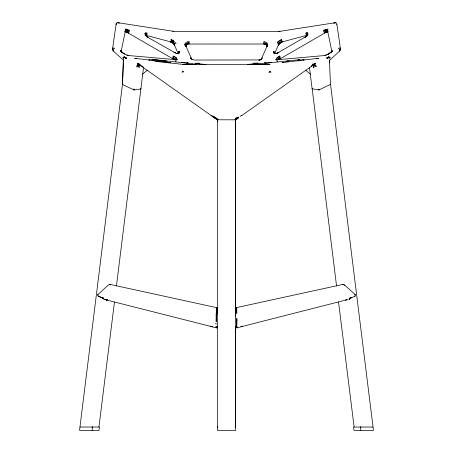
<?xml version="1.0" encoding="UTF-8"?>
<svg xmlns="http://www.w3.org/2000/svg" width="453" height="453" viewBox="0 0 453 453"><rect width="100%" height="100%" fill="white"/><g stroke="black" fill="none" stroke-linecap="round" stroke-linejoin="round"><path stroke-width="0.68" d="M217.548 427.037L217.57 119.773L235.594 119.819L235.651 118.924M235.441 326.692L235.435 427.043L235.43 119.773M235.441 316.092L235.594 119.819L235.152 119.756M267.196 46.58L266.947 44.383L266.251 43.675L265.379 43.901L263.714 43.397L263.991 43.918L263.703 44.02L189.297 44.032L189.303 43.358L186.687 44.451L185.889 46.127L185.526 44.649L185.866 43.097L187.366 42.237L187.134 41.801L189.297 41.636L189.28 42.542L188.612 42.673L188.403 43.482L188.403 42.593L186.608 43.822L185.889 46.127L186.228 43.431L185.237 44.485L185.385 46.019L185.951 46.115L191.959 59.7M123.527 60.43L123.312 59.688L122.469 84.326L122.831 84.501M331.953 51.483L332.043 50.883L331.279 52.095L330.452 52.735L331.647 51.676L328.238 54.179M122.497 84.213L123.397 62.763M278.601 31.353L174.439 31.467L118.963 22.854L119.201 23.114C117.82 22.254 115.543 22.701 116.189 24.768M305.141 37.423L305.928 36.574L277.581 52.961L278.674 52.435L276.409 53.443L274.45 53.613L273.402 52.814L273.663 51.308L273.697 52.763L274.677 53.511L273.629 52.112L274.025 51.393L274.818 52.033L274.756 53.681M236.726 320.679L236.874 318.329L236.579 326.568C234.75 326.341 237.531 328.051 235.413 327.123M121.132 51.478L125.396 30.889L125.215 29.275L125.674 28.981L126.506 29.241L129.581 30.696L128.895 31.948L127.225 30.64L125.532 30.119L125.543 31.019L125.826 30.034L125.713 30.957L126.268 30.204L126.138 30.98L126.636 30.487L126.495 31.104L127.565 31.965L127.706 31.121L127.684 31.812L128.901 32.661L128.561 33.16L125.662 31.857M185.889 46.019L185.968 45.357L186.03 46.653L185.951 46.115M274.694 53.426L278.448 44.807L280.39 41.563L280.384 42.208L279.716 42.871L279.739 42.208L278.482 44.043L277.876 42.837L277.304 43.063L278.861 41.025L281.681 39.541M274.801 53.239L274.614 53.856M140.775 88.964L134.009 89.949L122.452 84.473L79.552 430.35L98.992 430.35L99.405 427.037L92.44 427.037M92.101 430.35L92.627 427.037M98.952 427.037L114.439 302.151M116.438 286.013L140.889 88.856M140.928 88.465L140.487 88.828L140.934 88.465L143.584 67.203M195.702 64.598L191.636 64.479L191.964 64.598M112.531 48.93L113.324 47.899L113.986 47.922L114.49 48.641L113.68 48.726L113.329 49.671L112.531 48.93L116.183 23.681M312.094 88.731L312.383 88.816M258.437 60.028L260.86 59.705L259.314 60.204L260.973 59.434L262.372 57.967L261.5 58.726L261.749 58.188L261.098 59.609M196.67 64.156L195.526 64.054L197.038 64.184L196.019 64.513M285.945 61.387L287.915 60.957L287.632 61.098M140.068 64.088L139.456 65.028L139.224 67.939L138.669 66.381L138.946 65.64L137.95 65.464L137.502 65.855L138.629 65.917L137.61 65.979C137.27 68.001 136.025 66.699 137.163 65.266L138.091 64.502L137.299 64.156L138.476 64.366L138.737 63.845L137.412 63.556L137.582 63.273L138.845 63.624L138.992 63.346L138.731 64.303L139.751 64.4L140.47 65.521L210.99 115.402M110.09 284.671L109.847 284.354L217.106 307.751C217.91 308.34 217.304 310.713 217.582 312.021L217.174 311.726L217.197 313.295L216.925 308.816L216.981 314.105L216.54 308.289L216.228 308.623L216.409 307.983L217.106 307.751M303.635 60.459L304.178 59.564L298.142 60.243L298.935 61.03M267.027 46.206L267.128 44.071L267.457 44.632C266.591 48.154 267.7 45.17 265.696 43.992L266.251 43.675L264.563 42.627L263.703 42.605L263.703 41.636L264.569 41.438L267.128 43.097L267.763 44.485L267.615 46.008L267.027 46.206L261.749 58.188M236.228 118.471L236.109 119.009L237.417 118.329L236.03 119.235L235.775 119.954L238.55 117.769C232.066 122.117 243.595 113.352 235.724 119.054L236.206 117.491L235.515 119.247L235.005 119.23L235.396 120.147M216.766 117.905L217.18 119.926L215.368 118.409L216.375 118.986L215.877 118.329L213.816 116.959L217.446 119.173C218.108 118.714 218.21 119.909 217.587 119.802L217.689 120.153M336.76 24.909L336.783 24.485M174.269 52.469L174.026 52.848M125.3 31.251L125.396 30.889M311.483 65.844L311.387 66.155L312.474 65.555L241.998 115.413M306.789 36.308L307.372 35.51M212.134 326.76L106.478 299.977L107.604 299.79M339.761 51.002L339.569 49.207L338.476 48.675L339.008 47.916L339.914 47.978L340.413 48.63L340.158 49.36L339.739 49.394L339.665 50.442L340.497 49.671L339.761 51.002L329.473 60.362M172.893 31.591L173.289 31.132M260.356 64.003L252.627 64.569M147.604 37.231L175.419 52.961L174.326 52.435L176.585 53.437L178.55 53.607L179.598 52.814L179.337 51.314L179.365 52.112L178.975 51.387L178.816 52.282L178.652 51.557L178.663 52.372L178.363 51.772L178.386 53.833L173.556 43.216L173.799 42.882L174.275 44.281L174.722 43.386L176.115 43.386L172.616 40.249L171.092 39.553L171.047 40.51L171.562 40.798L171.613 41.461L171.036 41.2L170.906 41.75L170.368 41.806L145.096 35.04L145.436 34.904M278.487 31.2L279.416 31.41L335.373 22.695L335.175 22.933M139.784 64.949L139.592 65.396L140.611 65.419M256.879 64.009C258.272 62.893 255.741 63.199 258.046 63.216L247.293 64.536M116.274 23.607L116.772 23.431M217.219 326.885L216.421 327.672L215.702 326.789L216.523 326.466L217.219 326.885L216.472 327.36L217.491 327.123M185.39 46.314L186.681 44.819L185.192 45.691L187.202 44.281L189.297 44.032M191.274 58.233L190.866 57.888L191.313 58.697L190.622 57.978L192.027 59.434L194.552 60.051L258.448 59.943M139.705 64.711L139.875 64.388M154.043 60.815L154.858 60.243L148.833 59.564L149.382 60.453M278.419 45.023L278.142 45.391L279.926 43.239L282.865 41.699L281.993 41.149L281.409 41.455L281.375 40.696L281.959 40.504L281.647 39.87L280.407 40.158M331.879 51.597L327.598 30.912L327.989 29.037L326.302 29.547C321.46 30.34 323.861 33.267 326.573 30.374L326.251 31.246L325.781 30.657L325.883 31.467L324.093 32.661L324.342 33.058L328.114 31.551L326.109 32.339L327.491 31.801M187.112 63.703L187.87 63.103L181.834 62.503L182.106 62.724M146.245 35.3L146.897 34.643L147.089 33.041L145.254 32.809L144.971 34.066L146.126 35.815L147.848 37.135L145.555 35.017L148.035 37.22M172.616 40.249L173.748 41.178L171.092 39.553M330.43 84.388L318.991 89.949L312.185 88.777M240.803 326.698L242.468 326.392L242.106 326.245M109.847 284.354L108.21 285.197L97.729 294.676L97.576 295.73L98.341 296.03M277.111 60.198L279.042 57.622L278.284 58.278L278.793 59.224L279.637 58.901L278.771 59.603L279.671 59.026L278.691 59.796C281.647 58.437 280.696 57.259 278.793 59.224L278.991 58.301L280.356 57.225L279.982 56.58L278.98 57.05L279.812 56.28L278.725 56.733L279.711 56.025L277.287 57.452L277.644 57.305L275.651 59.586L276.46 59.824L325.628 55.436M235.401 120.9L235.401 120.617M324.954 29.994L323.414 30.776L326.494 29.235M288.131 61.155L289.037 60.9M142.593 74.207L147.412 70.119M328.363 54.281L330.492 52.639L327.015 54.734L324.988 55.368L325.803 55.198L325.311 55.334M312.462 65.555L312.525 64.739L314.218 63.964L314.008 63.363L315.339 63.295L315.509 63.613L314.291 64.298L315.826 65.255L316.313 66.665C315.565 67.514 314.348 63.227 312.236 65.679L314.156 65.549L313.77 67.803L313.408 64.898L312.876 64.06M270.894 62.724L271.177 62.503L265.13 63.103L265.888 63.697M107.588 299.699L106.585 299.971M124.796 31.778L125.096 31.557M305.928 36.574L305.163 37.135L306.879 35.804L307.949 34.19C304.982 38.165 308.703 34.173 307.774 32.814L305.9 33.046L307.57 33.052L307.746 33.709L306.777 33.103L305.877 33.386L306.081 34.003L306.721 33.765L306.743 34.439L306.103 34.643L306.936 35.204M175.639 60.119L176.846 59.756L127.333 55.436M240.113 116.41L241.579 115.413L241.29 115.238M210.922 326.217L210.543 326.398M263.703 44.032L266.925 44.598L264.563 43.777L267.321 45.357L267.61 46.314M328.736 56.914L327.813 57.48L328.884 56.88M261.036 64.598L261.358 64.485L257.361 64.592M349.835 298.799L349.11 299.025L350.09 298.64L349.003 299.099L355.271 295.934L355.367 294.795L344.761 285.169L343.034 284.376L235.939 307.734L235.39 307.966L235.43 311.919C236.228 312.06 235.702 305.945 236.024 313.085L236.183 308.317L236.483 308.295L236.772 313.312L236.749 308.283L235.939 307.734M280.718 58.482L324.484 33.188M316.562 58.743L318.278 58.29L317.502 58.584M176.019 61.534L175.402 61.829M236.279 312.366L236.676 312.36L235.685 311.93M277.649 52.95L276.63 53.329L276.981 53.579M354.654 294.699L355.271 294.682M334.28 22.82L333.759 23.126L336.013 22.695L336.766 23.426L340.463 48.845M97.729 294.676L98.335 294.71M170.215 62.735L170.747 62.627L135.085 58.335M347.542 299.727L348.051 299.563M176.54 59.824L177.35 59.586L175.068 56.97L176.376 57.984L173.295 56.03L174.275 56.733L173.193 56.285L174.15 56.88L173.006 56.568L173.946 57.044L172.661 57.208L173.278 57.152L174.275 58.545L174.297 59.479L175.062 59.966M298.997 59.858L299.852 59.637L257.785 64.071M282.632 41.806L306.766 35.294M217.633 121.059L217.57 119.773M242.276 326.449L347.043 299.756L345.786 299.869M236.704 327.893L235.719 327.089L235.979 327.678L236.704 327.893L241.5 326.681M346.358 299.994L345.815 300.033M217.599 120.611L217.604 120.906M355.044 296.064L354.597 296.064M318.804 89.971L319.189 89.898M343.034 284.376L342.949 284.761M194.943 63.205L205.877 64.581M217.406 119.819L217.859 119.756M235.147 121.076L235.588 121.013M317.53 58.386L282.117 62.633L283.697 62.48L282.117 62.633L282.632 62.673M216.189 327.87L216.704 327.366L216.426 327.904L211.472 326.675M257.321 64.139L256.302 64.167L256.981 64.513M211.619 115.396L211.223 115.407L213.08 116.398M216.806 311.862L217.27 311.907M235.554 326.443C235.345 327.904 238.21 327.717 236.879 326.42L236.783 320.022L236.625 326.398M312.259 65.317L313.363 65.272L312.853 64.111M261.868 64.558L270.062 64.36L269.739 64.711L269.575 64.303L182.938 64.388L183.193 64.722L183.442 64.303L191.138 64.558M261.591 64.405L269.575 64.303L261.874 64.4M80.028 427.037L92.276 427.037M92.004 427.037L92.508 427.037M372.972 427.037L373.448 430.35L354.008 430.35L353.595 427.037L360.492 427.037L360.899 430.35M217.865 427.043L217.406 427.037L217.4 430.35L235.6 430.35L235.6 427.037L235.141 427.043M360.996 427.037L360.424 427.037L373.04 427.037L330.548 84.473M354.121 427.037L338.567 302.151M258.046 63.216L253.674 63.126L253.527 64.247M117.599 22.843L118.963 22.854M121.704 52.169L121.11 51.699M195.832 64.1L192.695 64.003M279.592 31.144L280.073 31.597M167.112 61.398L152.888 59.468L192.746 63.777M127.684 55.334C126.817 55.181 121.999 52.984 120.538 50.691L121.211 51.563L120.758 50.617L121.053 51.206M154.898 61.342L183.171 64.405M134.479 89.258L133.516 89.031M217.412 121.013L217.859 121.076M133.799 89.892L134.399 89.977M101.161 297.587L101.557 297.559L98.222 296.052L101.851 297.632M101.931 297.881L102.582 297.893M351.398 297.576L351.839 297.587L350.446 297.893M135.492 58.584L134.694 58.284L136.33 58.726M276.46 59.824L276.154 59.756L277.344 60.107M344.308 285.039L344.761 285.169M104.796 299.495L106.585 300.022L104.796 299.495L105.226 299.62M128.046 29.994L126.506 29.241L129.581 30.696M124.773 31.517L126.897 32.344M140.47 65.521L138.805 65.096L137.95 65.464L139.241 65.442L138.805 65.096L140.974 65.764M165.085 60.962L166.07 61.115L163.963 60.9L165.039 61.455M277.587 61.829L276.987 61.495M124.111 56.874L125.181 57.474L124.258 56.908M128.522 33.194L172.27 58.471M211.925 326.313L212.31 326.534M164.994 61.41L164.235 61.11L164.626 61.421M170.368 41.806L171.783 42.299L170.294 41.755L174.179 44.275L173.131 43.199L174.654 44.654M174.297 59.479L173.386 58.901L174.258 59.671M124.762 54.173L121.557 51.84L123.567 53.573M174.314 59.796C172.265 59.049 171.653 57.055 174.065 59.043L174.943 59.156L175.889 60.209M174.864 45.345L174.581 45.023M214.388 116.948L215.719 118.046L213.697 116.495M217.627 120.158L217.349 119.048M141.546 65.804L143.074 67.095L142.876 66.784M305.616 70.13L310.424 74.213M113.205 50.968L113.352 50.464L112.503 49.666L113.205 50.968L123.25 59.938M329.812 59.881L329.444 60.283L329.546 62.876M312.213 88.964L336.562 286.013M145.758 35.685L146.025 36.025M327.757 31.342L327.598 30.912M278.935 52.859L278.691 52.401M196.126 64.015L195.458 63.295L199.309 63.131L199.49 64.235M267.423 46.591L266.681 45.221L267.219 46.359M309.433 67.276L312.106 88.663M330.424 84.088L329.444 60.283L329.586 62.724M123.426 60.43L123.459 61.5M327.462 30.13L327.445 31.014L327.174 30.068L326.488 31.149L327.23 30.849L327.174 30.068L327.462 30.13M327.304 58.012L327.581 58.63L328.182 57.91L327.751 57.457C327.259 57.146 325.758 57.808 326.585 58.312L328.182 57.91L327.304 58.012M216.279 318.266L216.194 321.704L216.251 313.193L216.279 318.266M264.784 62.35L264.914 62.961L265.871 62.588L264.784 62.35M145.243 33.698L145.22 34.269L145 33.426L146.206 33.126L145.243 33.698M349.371 298.289L350.271 298.346L349.365 298.38L350.299 297.819L349.371 298.289M183.239 71.534L183.289 71.976L182.1 72.174L182.542 71.212L183.239 71.534M145.447 34.202L145.345 35.034L145.447 34.202M172.672 41.608L172.576 42.344L173.052 42.814L173.533 42.554L172.848 41.812L172.576 42.344L171.783 40.94L172.672 41.608M216.693 310.622L216.715 313.414L216.693 310.622M103.641 298.221L102.752 297.723L103.641 298.221M217.281 327.1L216.71 327.836L217.281 327.1M133.867 89.36L134.405 89.717L133.867 89.36M146.308 33.754L146.438 34.683L146.948 33.964L146.308 33.754M319.167 89.484L318.533 89.592L319.167 89.484M123.573 58.035L123.476 58.363L122.899 57.622L123.12 57.321L123.963 56.829L124.711 57.191L123.573 58.035M350.271 298.346L349.297 298.793L350.271 298.346M145.957 33.799L145.69 34.513L145.957 33.799M185.532 43.052L184.739 44.994L185.532 43.052M187.202 62.372L188.125 62.961L187.944 62.35L187.202 62.372M277.01 58.046L276.726 58.794L276.404 58.652L277.01 58.046M279.127 41.047L278.85 41.755L277.366 42.361L279.127 41.047M314.535 64.575L314.382 64.875L315.713 65.753L314.535 64.575M216.104 323.912L215.871 323.578L216.104 323.912M137.746 64.904L137.163 65.634L138.499 64.824L137.746 64.904M313.499 64.796L313.782 67.276L313.499 64.796M332.055 51.138L331.398 51.874L332.428 50.776L332.055 51.138M330.152 57.701L329.512 58.363L329.099 57.469L328.363 57.174L329.161 56.846L330.152 57.701M279.926 43.239L278.986 44.184L279.926 43.239M269.739 71.517L268.856 72.378L270.854 72.27L270.628 71.24L269.739 71.517M125.594 58.109L124.818 57.91L125.674 57.31L126.761 57.933L126.24 58.001L126.387 58.46L125.594 58.109M126.404 31.467L125.668 31.523L126.404 31.467M281.936 41.852L280.016 43.007L281.936 41.852M299.291 60.034L298.142 60.181L299.291 60.034M329.376 53.448L326.76 54.836L329.365 53.42M318.08 58.369L317.695 58.392L318.08 58.369M315.339 63.295L314.269 63.833L315.509 63.613L315.339 63.295M256.777 63.647L255.747 63.788L256.777 63.647M152.106 59.847L154.637 60.147L152.106 59.847M178.323 53.505L176.489 53.346L178.357 53.794L178.318 53.024L178.329 53.494M128.052 55.374L127.05 55.147L128.052 55.374M216.817 308.306L216.828 311.29L216.817 308.306M265.781 44.286L264.711 44.088L266.472 44.813L265.781 44.286M103.624 298.567L102.729 298.34L102.672 297.966L103.624 298.567M126.245 58.788L125.368 58.324L126.245 58.788M104.009 299.105L102.729 298.34L104.009 299.105M307.598 34.796L307.043 33.799L307.598 34.796M176.959 59.167L175.77 58.165L176.959 59.167M214.127 117.655L211.183 115.526L215.294 118.51L214.127 117.655M196.058 63.856L195.804 63.482L196.058 63.856M307.632 35.023L307.564 34.23L307.632 35.023"/></g></svg>
